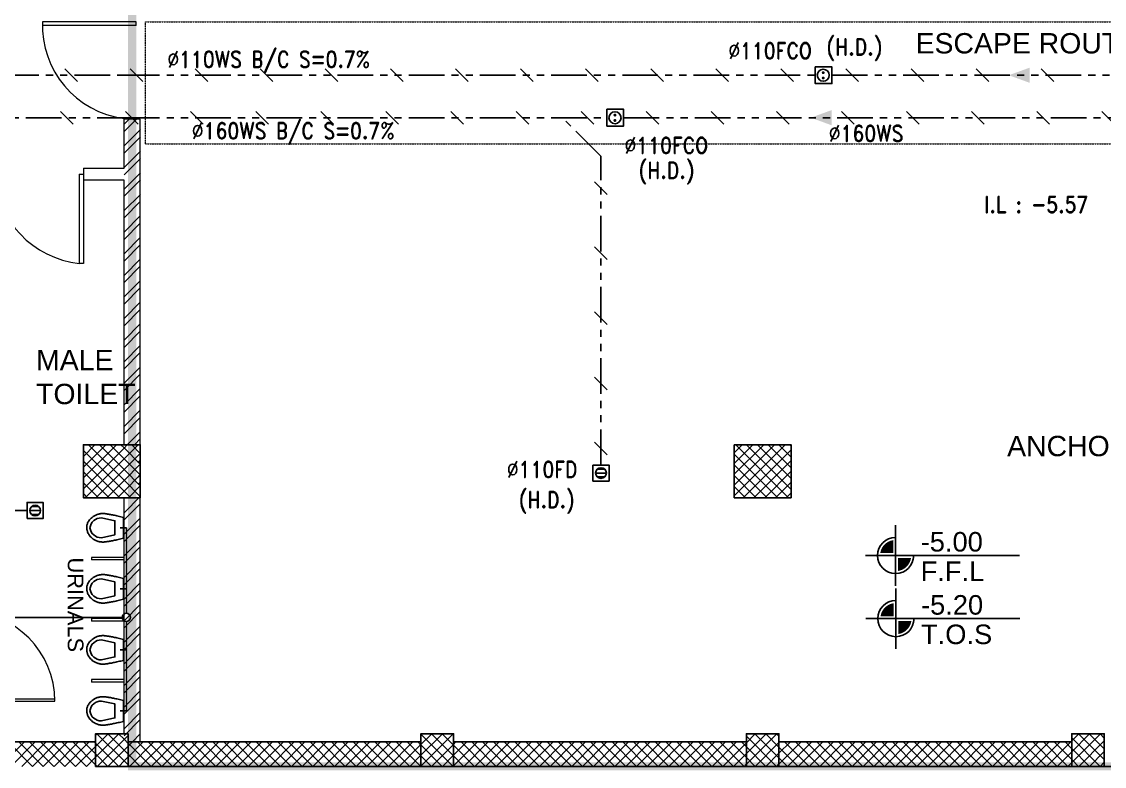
# Model space of a CAD drawing. Header units: inches. Extents: x 860051 to 1567527, y 277639 to 595672.
# Drawn here: x 1033766 to 1047074, y 339559 to 348708 of the extents above; entities that cross this region are included whole.
import ezdxf

# ---------------------------------------------------------------- set-up
doc = ezdxf.new("R2010")
doc.units = ezdxf.units.IN
doc.header["$MEASUREMENT"] = 0
for name, pattern in [('DASHED2', [9.525, 6.35, -3.175]), ('HIDDEN', [9.525, 6.35, -3.175]), ('PHANTOM2', [1.25, 0.625, -0.125, 0.125, -0.125, 0.125, -0.125])]:
    doc.linetypes.add(name, pattern=pattern)
for name, color, linetype, lineweight in [('A-BLOCK', 43, 'Continuous', 13), ('A-DOOR', 10, 'Continuous', 15), ('A-HATCH CONCRETE', 254, 'Continuous', 5), ('A-LEASING LINE', 7, 'DASHED2', 9), ('escape route', 8, 'HIDDEN', 15), ('wall hatch', 252, 'Continuous', 0)]:
    doc.layers.add(name, color=color, linetype=linetype, lineweight=lineweight)
for name, color, linetype in [('FFNEW', 252, 'Continuous'), ('LEVELS', 181, 'Continuous'), ('P-PIPE-DRA', 40, 'Continuous'), ('P-PIPE-DRA-TXT', 181, 'Continuous'), ('S-COL', 210, 'Continuous'), ('S-WALL', 1, 'Continuous'), ('TAXT', 3, 'Continuous'), ('TEXT', 181, 'Continuous'), ('TOI', 30, 'Continuous')]:
    doc.layers.add(name, color=color, linetype=linetype)
doc.styles.add('SS', font='romand.shx', dxfattribs={"width": 0.85, "height": 200})
doc.styles.add('style1', font='arial.ttf')
pattern_1 = [(45, (1013480.555, -68927.58), (-66.29126, 66.29126), []), (135, (1013480.555, -68927.58), (-66.29126, -66.29126), [])]
pattern_2 = [(45, (1013479.92, -68927.58), (-66.29126, 66.29126), []), (135, (1013479.92, -68927.58), (-66.29126, -66.29126), [])]

# ---------------------------------------------------------------- blocks, each defined once
blk = doc.blocks.new('FD')
at = {"layer": 'P-PIPE-DRA', "color": 1, "linetype": 'Continuous'}
for p, q in [((-0.045, 0.146), (0.045, 0.146)), ((-0.066, 0.099), (0.066, 0.099)), ((-0.045, 0.051), (0.045, 0.051))]:
    blk.add_line(p, q, dxfattribs=at)
at = {"layer": 'P-PIPE-DRA', "color": 3, "linetype": 'Continuous'}
blk.add_lwpolyline([(0.099, 0), (0.099, 0.197), (-0.099, 0.197), (-0.099, 0)], close=True, dxfattribs=at)
at = {"layer": 'P-PIPE-DRA', "color": 1, "linetype": 'Continuous'}
blk.add_circle((0, 0.099), 0.0657, dxfattribs=at)
blk = doc.blocks.new('FCO')
at = {"layer": 'P-PIPE-DRA', "color": 3, "linetype": 'Continuous'}
blk.add_lwpolyline([(0.103, 0), (0.103, 0.205), (-0.103, 0.205), (-0.103, 0)], close=True, dxfattribs=at)
at = {"layer": 'P-PIPE-DRA', "color": 1, "linetype": 'Continuous', "const_width": 0.018}
for points in [[(-0.034, 0.107, -1), (-0.034, 0.089, -1)], [(0.032, 0.107, 1), (0.032, 0.089, 1)]]:
    blk.add_lwpolyline(points, format="xyb", close=True, dxfattribs=at)
at = {"layer": 'P-PIPE-DRA', "color": 1, "linetype": 'Continuous'}
blk.add_circle((0, 0.099), 0.074, dxfattribs=at)
blk = doc.blocks.new('STGHFDG')
at = {"layer": 'P-PIPE-DRA', "color": 253, "linetype": 'Continuous'}
for p, q in [((1035165, 355364), (1035034, 355364)), ((1035145, 355412), (1035055, 355412)), ((1035145, 355316), (1035055, 355316))]:
    blk.add_line(p, q, dxfattribs=at)
blk.add_lwpolyline([(1035001, 355265), (1035001, 355463), (1035198, 355463), (1035198, 355265)], close=True, dxfattribs=at)
blk.add_circle((1035100, 355364), 65.7, dxfattribs=at)

msp = doc.modelspace()

# ---------------------------------------------------------------- hatches: boundary and pattern name
at = {"layer": 'A-HATCH CONCRETE'}
h = msp.add_hatch(dxfattribs=at)
h.set_pattern_fill('ANSI37', color=254, scale=750)
h.set_pattern_definition([(45, (1013480.555, -68927.58), (-66.29126, 66.29126), []), (135, (1013480.555, -68927.58), (-66.29126, -66.29126), [])])
h.paths.add_polyline_path([(1035024.1, 343509.4), (1034524.1, 343509.4), (1034524.1, 342859.4), (1035024.1, 342859.4)])
h = msp.add_hatch(dxfattribs=at)
h.set_pattern_fill('ANSI37', color=251, scale=750)
h.set_pattern_definition(pattern_1)
h.paths.add_polyline_path([(1035024.1, 342859.4), (1035224.1, 342859.4), (1035224.1, 343509.4), (1035024.1, 343509.4)])
h = msp.add_hatch(dxfattribs=at)
h.set_pattern_fill('ANSI37', color=251, scale=750)
h.set_pattern_definition(pattern_1)
h.paths.add_polyline_path([(1042524.1, 343509.4), (1042524.1, 342859.4), (1043224.1, 342859.4), (1043224.1, 343509.4)])
h = msp.add_hatch(dxfattribs=at)
h.set_pattern_fill('ANSI37', color=254, scale=750)
h.set_pattern_definition([(45, (1013479.92, -68927.58), (-66.29126, 66.29126), []), (135, (1013479.92, -68927.58), (-66.29126, -66.29126), [])])
h.paths.add_polyline_path([(1035024.1, 339559.4), (1035024.1, 339959.4), (1034673.4, 339959.4), (1034673.4, 339559.4)])
h = msp.add_hatch(dxfattribs=at)
h.set_pattern_fill('ANSI37', color=251, scale=750)
h.set_pattern_definition(pattern_2)
h.paths.add_polyline_path([(1035024.1, 339959.4), (1035024.1, 339559.4), (1035073.4, 339559.4), (1035073.4, 339959.4)])
h = msp.add_hatch(dxfattribs=at)
h.set_pattern_fill('ANSI37', color=251, scale=750)
h.set_pattern_definition(pattern_1)
h.paths.add_polyline_path([(1038674.1, 339559.4), (1039074.1, 339559.4), (1039074.1, 339959.4), (1038674.1, 339959.4)])
h = msp.add_hatch(dxfattribs=at)
h.set_pattern_fill('ANSI37', color=251, scale=750)
h.set_pattern_definition(pattern_2)
h.paths.add_polyline_path([(1042673.4, 339559.4), (1043073.4, 339559.4), (1043073.4, 339959.4), (1042673.4, 339959.4)])
h = msp.add_hatch(dxfattribs=at)
h.set_pattern_fill('ANSI37', color=251, scale=750)
h.set_pattern_definition(pattern_2)
h.paths.add_polyline_path([(1046673.4, 339559.4), (1047073.4, 339559.4), (1047073.4, 339959.4), (1046673.4, 339959.4)])
at = {"layer": 'LEVELS'}
for points in [[(1044478.4, 342179.1), (1044318.7, 342179.1, -0.3250229), (1044478.4, 342338.7)], [(1044698, 342119.1), (1044538.4, 342119.1), (1044538.4, 341959.4, 0.3250229)], [(1044482.2, 341404), (1044322.5, 341404, -0.3250229), (1044482.2, 341563.7)], [(1044701.8, 341344), (1044542.2, 341344), (1044542.2, 341184.4, 0.3250229)]]:
    msp.add_hatch(color=251, dxfattribs=at).paths.add_polyline_path(points)
at = {"layer": 'wall hatch', "ltscale": 500}
h = msp.add_hatch(dxfattribs=at)
h.set_pattern_fill('ANSI32', color=251, scale=500)
h.set_pattern_definition([(45, (1013480.56, -68927.58), (-132.58252, 132.58252), []), (45, (1013568.94, -68927.58), (-132.58252, 132.58252), [])])
h.paths.add_polyline_path([(1035024.1, 340659.4), (1035024.1, 340559.4)], flags=17)
h.paths.add_polyline_path([(1035024.1, 342159.4), (1035024.1, 342059.4), (1035024.1, 342044.4), (1035024.1, 342144.4)], flags=17)
h.paths.add_polyline_path([(1035024.1, 346909.3), (1035024.1, 343509.4), (1035198.4, 343509.4), (1035198.4, 342859.4), (1035025.4, 342859.4), (1035024.1, 339859.4), (1035224.1, 339859.4), (1035224.5, 347509.9), (1035023.6, 347509.9)])

# ---------------------------------------------------------------- linework, layer by layer
at = {"layer": 'A-BLOCK', "color": 251, "ltscale": 100}
for p, q in [((1035224.1, 347509.9), (1035024.1, 347509.9)), ((1035024.1, 346909.3), (1035024.1, 347509.9)), ((1035024.1, 346909.3), (1035024.1, 347509.9)), ((1035224.1, 339859.4), (1035224.1, 347509.9)), ((1035024.1, 343509.4), (1035024.1, 346759.3)), ((1035024.1, 343509.4), (1035024.1, 346759.3)), ((1035024.1, 339959.4), (1035024.1, 342859.4)), ((1035024.1, 339959.4), (1035024.1, 342859.4)), ((1035024.1, 339959.4), (1035024.1, 342859.4)), ((1035024.1, 339959.4), (1035024.1, 342859.4))]:
    msp.add_line(p, q, dxfattribs=at)
at = {"layer": 'A-BLOCK', "color": 254, "ltscale": 100}
for p, q in [((1035224.1, 347509.9), (1035024.1, 347509.9)), ((1034524.2, 346909.3), (1034524.2, 346759.3)), ((1034524.2, 346909.3), (1035024.1, 346909.3)), ((1035024.1, 346759.3), (1034524.2, 346759.3)), ((1035024.1, 339959.4), (1035024.1, 342859.4)), ((1035024.1, 339959.4), (1035024.1, 342859.4)), ((1035024.1, 342124.4), (1034624.1, 342124.4)), ((1034624.1, 342124.4), (1034624.1, 342094.4)), ((1035024.1, 342094.4), (1034624.1, 342094.4)), ((1035024.1, 341374.4), (1034624.1, 341374.4)), ((1034624.1, 341374.4), (1034624.1, 341344.4)), ((1035024.1, 341344.4), (1034624.1, 341344.4)), ((1035024.1, 340624.4), (1034624.1, 340624.4)), ((1034624.1, 340624.4), (1034624.1, 340594.4)), ((1035024.1, 340594.4), (1034624.1, 340594.4))]:
    msp.add_line(p, q, dxfattribs=at)
at = {"layer": 'A-DOOR', "color": 254}
for p, q in [((1035024.1, 348705.9), (1034022.4, 348705.9)), ((1035024.1, 348658.6), (1034021.4, 348658.6)), ((1035024.1, 348658.6), (1034021.4, 348658.6)), ((1034474.2, 346834.3), (1034474.2, 345736.3)), ((1034474.2, 346834.3), (1034524.2, 346834.3)), ((1034524.2, 346834.3), (1034524.2, 345736.3)), ((1034524.2, 345736.3), (1034474.2, 345736.3)), ((1033074.2, 340389.2), (1034174.2, 340389.2)), ((1033074.2, 340359.4), (1034174.2, 340359.4))]:
    msp.add_line(p, q, dxfattribs=at)
at = {"layer": 'A-DOOR', "color": 251}
for p, q in [((1035174.1, 348705.9), (1035024.1, 348705.9)), ((1035174.1, 348658.6), (1035174.1, 348705.9)), ((1035174.1, 348658.6), (1035024.1, 348658.6)), ((1035174.1, 348658.6), (1035024.1, 348658.6))]:
    msp.add_line(p, q, dxfattribs=at)
at = {"layer": 'A-DOOR', "color": 254}
for centre, radius, start, end in [((1035170.7, 348659.2), 1149.3, 177.66852, 262.66914), ((1034607, 346914.4), 1185.5, 183.87307, 263.56666), ((1033074.2, 340359.4), 1100, 0, 90)]:
    msp.add_arc(centre, radius, start, end, dxfattribs=at)
at = {"layer": 'A-DOOR', "color": 251}
msp.add_arc((1035170.7, 348659.2), 1149.3, 262.66914, 270.16735, dxfattribs=at)
at = {"layer": 'A-HATCH CONCRETE', "color": 254, "linetype": 'Continuous'}
for p, q in [((1034673.4, 339936.6), (1034674.1, 339937.2)), ((1033500.8, 339559.4), (1033800.8, 339859.4)), ((1033898, 339559.4), (1033598, 339859.4)), ((1033633.4, 339559.4), (1033933.4, 339859.4)), ((1034030.6, 339559.4), (1033730.6, 339859.4)), ((1033766, 339559.4), (1034066, 339859.4)), ((1034163.2, 339559.4), (1033863.2, 339859.4)), ((1033898.5, 339559.4), (1034198.5, 339859.4)), ((1034295.7, 339559.4), (1033995.7, 339859.4)), ((1034031.1, 339559.4), (1034331.1, 339859.4)), ((1034428.3, 339559.4), (1034128.3, 339859.4)), ((1034163.7, 339559.4), (1034463.7, 339859.4)), ((1034560.9, 339559.4), (1034260.9, 339859.4)), ((1034296.3, 339559.4), (1034596.3, 339859.4)), ((1034673.4, 339579.5), (1034393.5, 339859.4)), ((1034428.9, 339559.4), (1034673.4, 339804)), ((1034673.4, 339712.1), (1034526.1, 339859.4)), ((1034673.4, 339844.7), (1034658.7, 339859.4)), ((1034561.4, 339559.4), (1034673.4, 339671.4))]:
    msp.add_line(p, q, dxfattribs=at)
at = {"layer": 'A-HATCH CONCRETE', "color": 251, "linetype": 'Continuous'}
for p, q in [((1035073.4, 339938.8), (1035074.1, 339939.5)), ((1035073.4, 339806.3), (1035126.6, 339859.4)), ((1035073.4, 339673.7), (1035259.2, 339859.4)), ((1035356.4, 339559.4), (1035073.4, 339842.4)), ((1035091.8, 339559.4), (1035391.8, 339859.4)), ((1035489, 339559.4), (1035189, 339859.4)), ((1035224.4, 339559.4), (1035524.4, 339859.4)), ((1035621.6, 339559.4), (1035321.6, 339859.4)), ((1035356.9, 339559.4), (1035656.9, 339859.4)), ((1035754.1, 339559.4), (1035454.1, 339859.4)), ((1035489.5, 339559.4), (1035789.5, 339859.4)), ((1035886.7, 339559.4), (1035586.7, 339859.4)), ((1035622.1, 339559.4), (1035922.1, 339859.4)), ((1036019.3, 339559.4), (1035719.3, 339859.4)), ((1035754.7, 339559.4), (1036054.7, 339859.4)), ((1036151.9, 339559.4), (1035851.9, 339859.4)), ((1035887.3, 339559.4), (1036187.3, 339859.4)), ((1036284.5, 339559.4), (1035984.5, 339859.4)), ((1036019.9, 339559.4), (1036319.9, 339859.4)), ((1036417.1, 339559.4), (1036117.1, 339859.4)), ((1036152.4, 339559.4), (1036452.4, 339859.4)), ((1036549.6, 339559.4), (1036249.6, 339859.4)), ((1036285, 339559.4), (1036585, 339859.4)), ((1036682.2, 339559.4), (1036382.2, 339859.4)), ((1036417.6, 339559.4), (1036717.6, 339859.4)), ((1036814.8, 339559.4), (1036514.8, 339859.4)), ((1036550.2, 339559.4), (1036850.2, 339859.4)), ((1036947.4, 339559.4), (1036647.4, 339859.4)), ((1036682.8, 339559.4), (1036982.8, 339859.4)), ((1037080, 339559.4), (1036780, 339859.4)), ((1036815.3, 339559.4), (1037115.3, 339859.4)), ((1037212.6, 339559.4), (1036912.6, 339859.4)), ((1036947.9, 339559.4), (1037247.9, 339859.4)), ((1037345.1, 339559.4), (1037045.1, 339859.4)), ((1037080.5, 339559.4), (1037380.5, 339859.4)), ((1037477.7, 339559.4), (1037177.7, 339859.4)), ((1037213.1, 339559.4), (1037513.1, 339859.4)), ((1037610.3, 339559.4), (1037310.3, 339859.4)), ((1037345.7, 339559.4), (1037645.7, 339859.4)), ((1037742.9, 339559.4), (1037442.9, 339859.4)), ((1037478.3, 339559.4), (1037778.3, 339859.4)), ((1037875.5, 339559.4), (1037575.5, 339859.4)), ((1037610.8, 339559.4), (1037910.8, 339859.4)), ((1038008.1, 339559.4), (1037708.1, 339859.4)), ((1037743.4, 339559.4), (1038043.4, 339859.4)), ((1038140.6, 339559.4), (1037840.6, 339859.4)), ((1037876, 339559.4), (1038176, 339859.4)), ((1038273.2, 339559.4), (1037973.2, 339859.4)), ((1038008.6, 339559.4), (1038308.6, 339859.4)), ((1038405.8, 339559.4), (1038105.8, 339859.4)), ((1038141.2, 339559.4), (1038441.2, 339859.4)), ((1038538.4, 339559.4), (1038238.4, 339859.4)), ((1038273.8, 339559.4), (1038573.8, 339859.4)), ((1038671, 339559.4), (1038371, 339859.4)), ((1038406.3, 339559.4), (1038674.1, 339827.2)), ((1038674.1, 339688.9), (1038503.5, 339859.4)), ((1038674.1, 339821.5), (1038636.1, 339859.4)), ((1039074.1, 339829.4), (1039104.1, 339859.4)), ((1039074.1, 339696.8), (1039236.7, 339859.4)), ((1039074.1, 339564.3), (1039369.3, 339859.4)), ((1039333.9, 339559.4), (1039074.1, 339819.2)), ((1039466.5, 339559.4), (1039166.5, 339859.4)), ((1039201.8, 339559.4), (1039501.8, 339859.4)), ((1039599, 339559.4), (1039299, 339859.4)), ((1039334.4, 339559.4), (1039634.4, 339859.4)), ((1039731.6, 339559.4), (1039431.6, 339859.4)), ((1039467, 339559.4), (1039767, 339859.4)), ((1039864.2, 339559.4), (1039564.2, 339859.4)), ((1039599.6, 339559.4), (1039899.6, 339859.4)), ((1039996.8, 339559.4), (1039696.8, 339859.4)), ((1039732.2, 339559.4), (1040032.2, 339859.4)), ((1040129.4, 339559.4), (1039829.4, 339859.4)), ((1039864.7, 339559.4), (1040164.7, 339859.4)), ((1040262, 339559.4), (1039962, 339859.4)), ((1039997.3, 339559.4), (1040297.3, 339859.4)), ((1040394.5, 339559.4), (1040094.5, 339859.4)), ((1040129.9, 339559.4), (1040429.9, 339859.4)), ((1040527.1, 339559.4), (1040227.1, 339859.4)), ((1040262.5, 339559.4), (1040562.5, 339859.4)), ((1040659.7, 339559.4), (1040359.7, 339859.4)), ((1040395.1, 339559.4), (1040695.1, 339859.4)), ((1040792.3, 339559.4), (1040492.3, 339859.4)), ((1040527.7, 339559.4), (1040827.7, 339859.4)), ((1040924.9, 339559.4), (1040624.9, 339859.4)), ((1040660.2, 339559.4), (1040960.2, 339859.4)), ((1041057.5, 339559.4), (1040757.5, 339859.4)), ((1040792.8, 339559.4), (1041092.8, 339859.4)), ((1041190, 339559.4), (1040890, 339859.4)), ((1040925.4, 339559.4), (1041225.4, 339859.4)), ((1041322.6, 339559.4), (1041022.6, 339859.4)), ((1041058, 339559.4), (1041358, 339859.4)), ((1041455.2, 339559.4), (1041155.2, 339859.4)), ((1041190.6, 339559.4), (1041490.6, 339859.4)), ((1041587.8, 339559.4), (1041287.8, 339859.4)), ((1041323.2, 339559.4), (1041623.2, 339859.4)), ((1041720.4, 339559.4), (1041420.4, 339859.4)), ((1041455.7, 339559.4), (1041755.7, 339859.4)), ((1041852.9, 339559.4), (1041552.9, 339859.4)), ((1041588.3, 339559.4), (1041888.3, 339859.4)), ((1041985.5, 339559.4), (1041685.5, 339859.4)), ((1041720.9, 339559.4), (1042020.9, 339859.4)), ((1042118.1, 339559.4), (1041818.1, 339859.4)), ((1041853.5, 339559.4), (1042153.5, 339859.4)), ((1042250.7, 339559.4), (1041950.7, 339859.4)), ((1041986.1, 339559.4), (1042286.1, 339859.4)), ((1042383.3, 339559.4), (1042083.3, 339859.4)), ((1042118.6, 339559.4), (1042418.6, 339859.4)), ((1042515.9, 339559.4), (1042215.9, 339859.4)), ((1042251.2, 339559.4), (1042551.2, 339859.4)), ((1042648.4, 339559.4), (1042348.4, 339859.4)), ((1042383.8, 339559.4), (1042674.1, 339849.7)), ((1042674.1, 339666.4), (1042481, 339859.4)), ((1042674.1, 339799), (1042613.6, 339859.4)), ((1043074.1, 339851.9), (1043081.6, 339859.4)), ((1043074.1, 339719.4), (1043214.1, 339859.4)), ((1043074.1, 339586.8), (1043346.7, 339859.4)), ((1043311.4, 339559.4), (1043074.1, 339796.7)), ((1043443.9, 339559.4), (1043143.9, 339859.4)), ((1043179.3, 339559.4), (1043479.3, 339859.4)), ((1043576.5, 339559.4), (1043276.5, 339859.4)), ((1043311.9, 339559.4), (1043611.9, 339859.4)), ((1043709.1, 339559.4), (1043409.1, 339859.4)), ((1043444.5, 339559.4), (1043744.5, 339859.4)), ((1043841.7, 339559.4), (1043541.7, 339859.4)), ((1043577.1, 339559.4), (1043877.1, 339859.4)), ((1043974.3, 339559.4), (1043674.3, 339859.4)), ((1043709.6, 339559.4), (1044009.6, 339859.4)), ((1044106.8, 339559.4), (1043806.8, 339859.4)), ((1043842.2, 339559.4), (1044142.2, 339859.4)), ((1044239.4, 339559.4), (1043939.4, 339859.4)), ((1043974.8, 339559.4), (1044274.8, 339859.4)), ((1044372, 339559.4), (1044072, 339859.4)), ((1044107.4, 339559.4), (1044407.4, 339859.4)), ((1044504.6, 339559.4), (1044204.6, 339859.4)), ((1044240, 339559.4), (1044540, 339859.4)), ((1044637.2, 339559.4), (1044337.2, 339859.4)), ((1044372.6, 339559.4), (1044672.6, 339859.4)), ((1044769.8, 339559.4), (1044469.8, 339859.4)), ((1044505.1, 339559.4), (1044805.1, 339859.4)), ((1044902.3, 339559.4), (1044602.3, 339859.4)), ((1044637.7, 339559.4), (1044937.7, 339859.4)), ((1045034.9, 339559.4), (1044734.9, 339859.4)), ((1044770.3, 339559.4), (1045070.3, 339859.4)), ((1045167.5, 339559.4), (1044867.5, 339859.4)), ((1044902.9, 339559.4), (1045202.9, 339859.4)), ((1045300.1, 339559.4), (1045000.1, 339859.4)), ((1045035.5, 339559.4), (1045335.5, 339859.4)), ((1045432.7, 339559.4), (1045132.7, 339859.4)), ((1045168, 339559.4), (1045468, 339859.4)), ((1045565.3, 339559.4), (1045265.3, 339859.4)), ((1045300.6, 339559.4), (1045600.6, 339859.4)), ((1045697.8, 339559.4), (1045397.8, 339859.4)), ((1045433.2, 339559.4), (1045733.2, 339859.4)), ((1045830.4, 339559.4), (1045530.4, 339859.4)), ((1045565.8, 339559.4), (1045865.8, 339859.4)), ((1045963, 339559.4), (1045663, 339859.4)), ((1045698.4, 339559.4), (1045998.4, 339859.4)), ((1046095.6, 339559.4), (1045795.6, 339859.4)), ((1045831, 339559.4), (1046131, 339859.4)), ((1046228.2, 339559.4), (1045928.2, 339859.4)), ((1045963.5, 339559.4), (1046263.5, 339859.4)), ((1046360.8, 339559.4), (1046060.8, 339859.4)), ((1046096.1, 339559.4), (1046396.1, 339859.4)), ((1046493.3, 339559.4), (1046193.3, 339859.4)), ((1046228.7, 339559.4), (1046528.7, 339859.4)), ((1046625.9, 339559.4), (1046325.9, 339859.4)), ((1046361.3, 339559.4), (1046661.3, 339859.4)), ((1046674.1, 339643.9), (1046458.5, 339859.4)), ((1046674.1, 339776.4), (1046591.1, 339859.4)), ((1035223.8, 339559.4), (1035073.4, 339709.8)), ((1038538.9, 339559.4), (1038674.1, 339694.6)), ((1039201.3, 339559.4), (1039074.1, 339686.7)), ((1042516.4, 339559.4), (1042674.1, 339717.1)), ((1043178.8, 339559.4), (1043074.1, 339664.1)), ((1046493.9, 339559.4), (1046674.1, 339739.6)), ((1035091.2, 339559.4), (1035073.4, 339577.2)), ((1038671.5, 339559.4), (1038674.1, 339562)), ((1042649, 339559.4), (1042674.1, 339584.5)), ((1046626.5, 339559.4), (1046674.1, 339607.1))]:
    msp.add_line(p, q, dxfattribs=at)
at = {"layer": 'A-LEASING LINE', "color": 6, "const_width": 100}
msp.add_lwpolyline([(1022963.9, 374585), (1022196.7, 362875.9), (1044073.6, 359753.6), (1044073.6, 353209.3), (1043173.4, 353209.5), (1043173.4, 349659.4), (1035123.4, 349659.4), (1035123.4, 339559.4), (1061472.8, 339559.4), (1061472.8, 345159.4), (1059723.2, 345159.4), (1059723.2, 351184.4), (1055862.5, 351184.4), (1055862.6, 358172.7), (1056886.1, 358025.9), (1058036.9, 366166.7), (1058044.6, 366165.6), (1058531.7, 369531.2), (1022963.9, 374585)], dxfattribs=at)
at = {"layer": 'escape route', "color": 251, "ltscale": 0.5}
for p, q in [((1035288.2, 348705.9), (1053238.2, 348705.9)), ((1035288.2, 347205.9), (1035288.2, 348705.9)), ((1035288.2, 347205.9), (1054738.2, 347205.9))]:
    msp.add_line(p, q, dxfattribs=at)
at = {"layer": 'LEVELS', "color": 251}
for p, q in [((1044508.4, 341777.1), (1044508.4, 342521.1)), ((1044136.4, 342149.1), (1046031.5, 342149.1)), ((1044512.2, 341002), (1044512.2, 341746)), ((1044140.2, 341374), (1046035.3, 341374))]:
    msp.add_line(p, q, dxfattribs=at)
for centre in [(1044508.4, 342149.1), (1044512.2, 341374)]:
    msp.add_arc(centre, 222, 90, 0, dxfattribs=at)
at = {"layer": 'P-PIPE-DRA', "color": 253, "linetype": 'PHANTOM2', "ltscale": 700}
for p, q in [((1026539.5, 348049.5), (1035024.1, 348049.5)), ((1025944.1, 347527.9), (1035024.1, 347527.9))]:
    msp.add_line(p, q, dxfattribs=at)
at = {"layer": 'P-PIPE-DRA', "color": 253}
for p, q in [((1034297.9, 348127.3), (1034453.5, 347971.7)), ((1034242.6, 347605.7), (1034398.2, 347450.1)), ((1033832.4, 342701.7), (1032167.6, 342701.7)), ((1035053.3, 342489.9), (1034976.4, 342489.9)), ((1035053.3, 342489.9), (1035053.3, 341439.7)), ((1035053.3, 341739.9), (1034976.4, 341739.9)), ((1035003.3, 341389.7), (1032167.6, 341389.7)), ((1035053.3, 341339.7), (1035053.3, 340239.9)), ((1035053.3, 340989.9), (1034976.4, 340989.9)), ((1035053.3, 340239.9), (1034976.4, 340239.9))]:
    msp.add_line(p, q, dxfattribs=at)
at = {"layer": 'P-PIPE-DRA', "linetype": 'PHANTOM2', "ltscale": 700}
for p, q in [((1035024.1, 348049.5), (1043520.3, 348049.5)), ((1043725.7, 348049.5), (1047795.2, 348049.5)), ((1035024.1, 347527.9), (1040960, 347527.9)), ((1040886.7, 347053.3), (1040412.2, 347527.9)), ((1041165.3, 347527.9), (1056865, 347527.9)), ((1040886.7, 343261.2), (1040886.7, 347053.3))]:
    msp.add_line(p, q, dxfattribs=at)
at = {"layer": 'P-PIPE-DRA', "color": 1}
for p, q in [((1035097.9, 348127.3), (1035253.5, 347971.7)), ((1035897.9, 348127.3), (1036053.5, 347971.7)), ((1036697.9, 348127.3), (1036853.5, 347971.7)), ((1037497.9, 348127.3), (1037653.5, 347971.7)), ((1038297.9, 348127.3), (1038453.5, 347971.7)), ((1039097.9, 348127.3), (1039253.5, 347971.7)), ((1039897.9, 348127.3), (1040053.5, 347971.7)), ((1040697.9, 348127.3), (1040853.5, 347971.7)), ((1041497.9, 348127.3), (1041653.5, 347971.7)), ((1042297.9, 348127.3), (1042453.5, 347971.7)), ((1043097.9, 348127.3), (1043253.5, 347971.7)), ((1043897.9, 348127.3), (1044053.5, 347971.7)), ((1044697.9, 348127.3), (1044853.5, 347971.7)), ((1045497.9, 348127.3), (1045653.5, 347971.7)), ((1046297.9, 348127.3), (1046453.5, 347971.7)), ((1035042.6, 347605.7), (1035198.2, 347450.1)), ((1035842.6, 347605.7), (1035998.2, 347450.1)), ((1036642.6, 347605.7), (1036798.2, 347450.1)), ((1037442.6, 347605.7), (1037598.2, 347450.1)), ((1038242.6, 347605.7), (1038398.2, 347450.1)), ((1039042.6, 347605.7), (1039198.2, 347450.1)), ((1039842.6, 347605.7), (1039998.2, 347450.1)), ((1040642.6, 347605.7), (1040798.2, 347450.1)), ((1041442.6, 347605.7), (1041598.2, 347450.1)), ((1042242.6, 347605.7), (1042398.2, 347450.1)), ((1043042.6, 347605.7), (1043198.2, 347450.1)), ((1043842.6, 347605.7), (1043998.2, 347450.1)), ((1044642.6, 347605.7), (1044798.2, 347450.1)), ((1045442.6, 347605.7), (1045598.2, 347450.1)), ((1046242.6, 347605.7), (1046398.2, 347450.1)), ((1047042.6, 347605.7), (1047198.2, 347450.1)), ((1040964.5, 346586.2), (1040808.9, 346741.7)), ((1040964.5, 345786.2), (1040808.9, 345941.7)), ((1040964.5, 344986.2), (1040808.9, 345141.7)), ((1040964.5, 344186.2), (1040808.9, 344341.7)), ((1040964.5, 343386.2), (1040808.9, 343541.7))]:
    msp.add_line(p, q, dxfattribs=at)
for points in [[(1046157.2, 348049.5, 187.5, 0, 0), (1045900.3, 348049.5, 0, 0, 0)], [(1043723.1, 347527.9, 187.5, 0, 0), (1043466.2, 347527.9, 0, 0, 0)]]:
    msp.add_lwpolyline(points, format="xyseb", dxfattribs=at)
at = {"layer": 'P-PIPE-DRA', "color": 253}
msp.add_circle((1035053.3, 341389.7), 50, dxfattribs=at)
at = {"layer": 'S-COL', "color": 254, "linetype": 'ByBlock'}
for points in [[(1035024.1, 343509.4), (1034524.1, 343509.4), (1034524.1, 342859.4), (1035024.1, 342859.4)], [(1035024.1, 339959.4), (1034673.4, 339959.4), (1034673.4, 339559.4), (1035073.4, 339559.4)]]:
    msp.add_lwpolyline(points, dxfattribs=at)
at = {"layer": 'S-COL', "color": 251}
for points in [[(1035024.1, 342859.4), (1035224.1, 342859.4), (1035224.1, 343509.4), (1035024.1, 343509.4)], [(1035024.1, 339559.4), (1035073.4, 339559.4), (1035073.4, 339959.4), (1035024.1, 339959.4)]]:
    msp.add_lwpolyline(points, dxfattribs=at)
for points in [[(1042524.1, 343509.4), (1042524.1, 342859.4), (1043224.1, 342859.4), (1043224.1, 343509.4)], [(1038674.1, 339559.4), (1039074.1, 339559.4), (1039074.1, 339959.4), (1038674.1, 339959.4)], [(1042673.4, 339559.4), (1043073.4, 339559.4), (1043073.4, 339959.4), (1042673.4, 339959.4)], [(1046673.4, 339559.4), (1047073.4, 339559.4), (1047073.4, 339959.4), (1046673.4, 339959.4)]]:
    msp.add_lwpolyline(points, close=True, dxfattribs=at)
at = {"layer": 'S-WALL', "color": 254}
msp.add_lwpolyline([(1031074.2, 339859.4), (1034673.4, 339859.4)], dxfattribs=at)
at = {"layer": 'S-WALL', "color": 251}
for points in [[(1035073.4, 339859.4), (1038674.1, 339859.4)], [(1039074.1, 339859.4), (1042673.4, 339859.4)], [(1043073.4, 339859.4), (1046674.1, 339859.4)], [(1035024.1, 339559.4), (1061573.4, 339559.4)]]:
    msp.add_lwpolyline(points, dxfattribs=at)
at = {"layer": 'TOI', "color": 254}
for points in [[(1034565.9, 342503.8), (1034565.7, 342499), (1034565.7, 342495.2), (1034565.9, 342492.3), (1034566, 342490.5), (1034566.1, 342489.9), (1034566.1, 342489.3), (1034566.1, 342487.4), (1034566.2, 342484.4), (1034566.4, 342480.3), (1034566.9, 342475.2), (1034567.8, 342469.3), (1034569.1, 342462.6), (1034570.8, 342455.1), (1034573.2, 342447.1), (1034576.2, 342438.5), (1034579.9, 342429.5), (1034584.5, 342420.1), (1034589.9, 342410.5), (1034596.4, 342400.6), (1034603.9, 342390.7), (1034612.5, 342380.8), (1034622.4, 342371), (1034633.6, 342361.3), (1034646.1, 342351.9), (1034660.1, 342342.9), (1034669.1, 342337.8), (1034678.2, 342333.4), (1034687.4, 342329.6), (1034696.5, 342326.3), (1034705.5, 342323.5), (1034714.5, 342321.1), (1034723.3, 342319.2), (1034731.9, 342317.7), (1034740.3, 342316.6), (1034748.3, 342315.8), (1034756.1, 342315.3), (1034763.4, 342315), (1034770.3, 342315), (1034776.8, 342315.1), (1034782.7, 342315.4), (1034788.1, 342315.8), (1034792.8, 342316.3), (1034796.9, 342316.8), (1034800.3, 342317.3), (1034802.9, 342317.8), (1034803.7, 342317.9), (1034805.9, 342318.2), (1034809.6, 342318.8), (1034814.6, 342319.5), (1034820.8, 342320.5), (1034828.2, 342321.8), (1034836.8, 342323.2), (1034846.4, 342324.9), (1034856.9, 342326.7), (1034868.4, 342328.8), (1034880.6, 342331.1), (1034893.6, 342333.7), (1034907.3, 342336.4), (1034921.6, 342339.4), (1034936.4, 342342.5), (1034951.7, 342345.9), (1034967.4, 342349.5), (1034983.3, 342353.3), (1034999.5, 342357.3), (1035015.9, 342361.5), (1035015.9, 342618.3), (1034999.5, 342622.5), (1034983.3, 342626.5), (1034967.4, 342630.3), (1034951.7, 342633.9), (1034936.4, 342637.3), (1034921.6, 342640.5), (1034907.3, 342643.4), (1034893.6, 342646.2), (1034880.6, 342648.7), (1034868.4, 342651), (1034856.9, 342653.1), (1034846.4, 342655), (1034836.8, 342656.6), (1034828.2, 342658.1), (1034820.8, 342659.3), (1034814.6, 342660.3), (1034809.6, 342661.1), (1034805.9, 342661.6), (1034803.7, 342662), (1034802.9, 342662.1), (1034800.3, 342662.5), (1034796.9, 342663.1), (1034792.8, 342663.6), (1034788, 342664.1), (1034782.6, 342664.6), (1034776.6, 342664.9), (1034770.1, 342665.1), (1034763.1, 342665.1), (1034755.7, 342664.9), (1034747.9, 342664.4), (1034739.8, 342663.6), (1034731.4, 342662.5), (1034722.8, 342661.1), (1034713.9, 342659.2), (1034705, 342656.9), (1034695.9, 342654), (1034686.8, 342650.7), (1034677.7, 342646.8), (1034668.6, 342642.3), (1034659.6, 342637.2), (1034644.7, 342627.4), (1034631.4, 342617.3), (1034619.7, 342607.2), (1034609.4, 342597), (1034600.5, 342586.9), (1034592.9, 342576.9), (1034586.5, 342567), (1034581.1, 342557.4), (1034576.8, 342548.1), (1034573.3, 342539.3), (1034570.6, 342530.9), (1034568.6, 342523.1), (1034567.3, 342516), (1034566.4, 342509.5)], [(1034565.9, 341753.8), (1034565.7, 341749), (1034565.7, 341745.2), (1034565.9, 341742.3), (1034566, 341740.5), (1034566.1, 341739.9), (1034566.1, 341739.3), (1034566.1, 341737.4), (1034566.2, 341734.4), (1034566.4, 341730.3), (1034566.9, 341725.2), (1034567.8, 341719.3), (1034569.1, 341712.6), (1034570.8, 341705.1), (1034573.2, 341697.1), (1034576.2, 341688.5), (1034579.9, 341679.5), (1034584.5, 341670.1), (1034589.9, 341660.5), (1034596.4, 341650.6), (1034603.9, 341640.7), (1034612.5, 341630.8), (1034622.4, 341621), (1034633.6, 341611.3), (1034646.1, 341601.9), (1034660.1, 341592.9), (1034669.1, 341587.8), (1034678.2, 341583.4), (1034687.4, 341579.6), (1034696.5, 341576.3), (1034705.5, 341573.5), (1034714.5, 341571.1), (1034723.3, 341569.2), (1034731.9, 341567.7), (1034740.3, 341566.6), (1034748.3, 341565.8), (1034756.1, 341565.3), (1034763.4, 341565), (1034770.3, 341565), (1034776.8, 341565.1), (1034782.7, 341565.4), (1034788.1, 341565.8), (1034792.8, 341566.3), (1034796.9, 341566.8), (1034800.3, 341567.3), (1034802.9, 341567.8), (1034803.7, 341567.9), (1034805.9, 341568.2), (1034809.6, 341568.8), (1034814.6, 341569.5), (1034820.8, 341570.5), (1034828.2, 341571.8), (1034836.8, 341573.2), (1034846.4, 341574.9), (1034856.9, 341576.7), (1034868.4, 341578.8), (1034880.6, 341581.1), (1034893.6, 341583.7), (1034907.3, 341586.4), (1034921.6, 341589.4), (1034936.4, 341592.5), (1034951.7, 341595.9), (1034967.4, 341599.5), (1034983.3, 341603.3), (1034999.5, 341607.3), (1035015.9, 341611.5), (1035015.9, 341868.3), (1034999.5, 341872.5), (1034983.3, 341876.5), (1034967.4, 341880.3), (1034951.7, 341883.9), (1034936.4, 341887.3), (1034921.6, 341890.5), (1034907.3, 341893.4), (1034893.6, 341896.2), (1034880.6, 341898.7), (1034868.4, 341901), (1034856.9, 341903.1), (1034846.4, 341905), (1034836.8, 341906.6), (1034828.2, 341908.1), (1034820.8, 341909.3), (1034814.6, 341910.3), (1034809.6, 341911.1), (1034805.9, 341911.6), (1034803.7, 341912), (1034802.9, 341912.1), (1034800.3, 341912.5), (1034796.9, 341913.1), (1034792.8, 341913.6), (1034788, 341914.1), (1034782.6, 341914.6), (1034776.6, 341914.9), (1034770.1, 341915.1), (1034763.1, 341915.1), (1034755.7, 341914.9), (1034747.9, 341914.4), (1034739.8, 341913.6), (1034731.4, 341912.5), (1034722.8, 341911.1), (1034713.9, 341909.2), (1034705, 341906.9), (1034695.9, 341904), (1034686.8, 341900.7), (1034677.7, 341896.8), (1034668.6, 341892.3), (1034659.6, 341887.2), (1034644.7, 341877.4), (1034631.4, 341867.3), (1034619.7, 341857.2), (1034609.4, 341847), (1034600.5, 341836.9), (1034592.9, 341826.9), (1034586.5, 341817), (1034581.1, 341807.4), (1034576.8, 341798.1), (1034573.3, 341789.3), (1034570.6, 341780.9), (1034568.6, 341773.1), (1034567.3, 341766), (1034566.4, 341759.5)], [(1034565.9, 341003.8), (1034565.7, 340999), (1034565.7, 340995.2), (1034565.9, 340992.3), (1034566, 340990.5), (1034566.1, 340989.9), (1034566.1, 340989.3), (1034566.1, 340987.4), (1034566.2, 340984.4), (1034566.4, 340980.3), (1034566.9, 340975.2), (1034567.8, 340969.3), (1034569.1, 340962.6), (1034570.8, 340955.1), (1034573.2, 340947.1), (1034576.2, 340938.5), (1034579.9, 340929.5), (1034584.5, 340920.1), (1034589.9, 340910.5), (1034596.4, 340900.6), (1034603.9, 340890.7), (1034612.5, 340880.8), (1034622.4, 340871), (1034633.6, 340861.3), (1034646.1, 340851.9), (1034660.1, 340842.9), (1034669.1, 340837.8), (1034678.2, 340833.4), (1034687.4, 340829.6), (1034696.5, 340826.3), (1034705.5, 340823.5), (1034714.5, 340821.1), (1034723.3, 340819.2), (1034731.9, 340817.7), (1034740.3, 340816.6), (1034748.3, 340815.8), (1034756.1, 340815.3), (1034763.4, 340815), (1034770.3, 340815), (1034776.8, 340815.1), (1034782.7, 340815.4), (1034788.1, 340815.8), (1034792.8, 340816.3), (1034796.9, 340816.8), (1034800.3, 340817.3), (1034802.9, 340817.8), (1034803.7, 340817.9), (1034805.9, 340818.2), (1034809.6, 340818.8), (1034814.6, 340819.5), (1034820.8, 340820.5), (1034828.2, 340821.8), (1034836.8, 340823.2), (1034846.4, 340824.9), (1034856.9, 340826.7), (1034868.4, 340828.8), (1034880.6, 340831.1), (1034893.6, 340833.7), (1034907.3, 340836.4), (1034921.6, 340839.4), (1034936.4, 340842.5), (1034951.7, 340845.9), (1034967.4, 340849.5), (1034983.3, 340853.3), (1034999.5, 340857.3), (1035015.9, 340861.5), (1035015.9, 341118.3), (1034999.5, 341122.5), (1034983.3, 341126.5), (1034967.4, 341130.3), (1034951.7, 341133.9), (1034936.4, 341137.3), (1034921.6, 341140.5), (1034907.3, 341143.4), (1034893.6, 341146.2), (1034880.6, 341148.7), (1034868.4, 341151), (1034856.9, 341153.1), (1034846.4, 341155), (1034836.8, 341156.6), (1034828.2, 341158.1), (1034820.8, 341159.3), (1034814.6, 341160.3), (1034809.6, 341161.1), (1034805.9, 341161.6), (1034803.7, 341162), (1034802.9, 341162.1), (1034800.3, 341162.5), (1034796.9, 341163.1), (1034792.8, 341163.6), (1034788, 341164.1), (1034782.6, 341164.6), (1034776.6, 341164.9), (1034770.1, 341165.1), (1034763.1, 341165.1), (1034755.7, 341164.9), (1034747.9, 341164.4), (1034739.8, 341163.6), (1034731.4, 341162.5), (1034722.8, 341161.1), (1034713.9, 341159.2), (1034705, 341156.9), (1034695.9, 341154), (1034686.8, 341150.7), (1034677.7, 341146.8), (1034668.6, 341142.3), (1034659.6, 341137.2), (1034644.7, 341127.4), (1034631.4, 341117.3), (1034619.7, 341107.2), (1034609.4, 341097), (1034600.5, 341086.9), (1034592.9, 341076.9), (1034586.5, 341067), (1034581.1, 341057.4), (1034576.8, 341048.1), (1034573.3, 341039.3), (1034570.6, 341030.9), (1034568.6, 341023.1), (1034567.3, 341016), (1034566.4, 341009.5)], [(1034565.9, 340253.8), (1034565.7, 340249), (1034565.7, 340245.2), (1034565.9, 340242.3), (1034566, 340240.5), (1034566.1, 340239.9), (1034566.1, 340239.3), (1034566.1, 340237.4), (1034566.2, 340234.4), (1034566.4, 340230.3), (1034566.9, 340225.2), (1034567.8, 340219.3), (1034569.1, 340212.6), (1034570.8, 340205.1), (1034573.2, 340197.1), (1034576.2, 340188.5), (1034579.9, 340179.5), (1034584.5, 340170.1), (1034589.9, 340160.5), (1034596.4, 340150.6), (1034603.9, 340140.7), (1034612.5, 340130.8), (1034622.4, 340121), (1034633.6, 340111.3), (1034646.1, 340101.9), (1034660.1, 340092.9), (1034669.1, 340087.8), (1034678.2, 340083.4), (1034687.4, 340079.6), (1034696.5, 340076.3), (1034705.5, 340073.5), (1034714.5, 340071.1), (1034723.3, 340069.2), (1034731.9, 340067.7), (1034740.3, 340066.6), (1034748.3, 340065.8), (1034756.1, 340065.3), (1034763.4, 340065), (1034770.3, 340065), (1034776.8, 340065.1), (1034782.7, 340065.4), (1034788.1, 340065.8), (1034792.8, 340066.3), (1034796.9, 340066.8), (1034800.3, 340067.3), (1034802.9, 340067.8), (1034803.7, 340067.9), (1034805.9, 340068.2), (1034809.6, 340068.8), (1034814.6, 340069.5), (1034820.8, 340070.5), (1034828.2, 340071.8), (1034836.8, 340073.2), (1034846.4, 340074.9), (1034856.9, 340076.7), (1034868.4, 340078.8), (1034880.6, 340081.1), (1034893.6, 340083.7), (1034907.3, 340086.4), (1034921.6, 340089.4), (1034936.4, 340092.5), (1034951.7, 340095.9), (1034967.4, 340099.5), (1034983.3, 340103.3), (1034999.5, 340107.3), (1035015.9, 340111.5), (1035015.9, 340368.3), (1034999.5, 340372.5), (1034983.3, 340376.5), (1034967.4, 340380.3), (1034951.7, 340383.9), (1034936.4, 340387.3), (1034921.6, 340390.5), (1034907.3, 340393.4), (1034893.6, 340396.2), (1034880.6, 340398.7), (1034868.4, 340401), (1034856.9, 340403.1), (1034846.4, 340405), (1034836.8, 340406.6), (1034828.2, 340408.1), (1034820.8, 340409.3), (1034814.6, 340410.3), (1034809.6, 340411.1), (1034805.9, 340411.6), (1034803.7, 340412), (1034802.9, 340412.1), (1034800.3, 340412.5), (1034796.9, 340413.1), (1034792.8, 340413.6), (1034788, 340414.1), (1034782.6, 340414.6), (1034776.6, 340414.9), (1034770.1, 340415.1), (1034763.1, 340415.1), (1034755.7, 340414.9), (1034747.9, 340414.4), (1034739.8, 340413.6), (1034731.4, 340412.5), (1034722.8, 340411.1), (1034713.9, 340409.2), (1034705, 340406.9), (1034695.9, 340404), (1034686.8, 340400.7), (1034677.7, 340396.8), (1034668.6, 340392.3), (1034659.6, 340387.2), (1034644.7, 340377.4), (1034631.4, 340367.3), (1034619.7, 340357.2), (1034609.4, 340347), (1034600.5, 340336.9), (1034592.9, 340326.9), (1034586.5, 340317), (1034581.1, 340307.4), (1034576.8, 340298.1), (1034573.3, 340289.3), (1034570.6, 340280.9), (1034568.6, 340273.1), (1034567.3, 340266), (1034566.4, 340259.5)]]:
    msp.add_lwpolyline(points, close=True, dxfattribs=at)
for points in [[(1034912.3, 342489.9), (1034912.3, 342575.5), (1034745.4, 342611.9, 0.3922963), (1034605.5, 342489.9)], [(1034912.3, 342489.9), (1034912.3, 342404.3), (1034745.4, 342368, -0.3922963), (1034605.5, 342489.9)], [(1034912.3, 341739.9), (1034912.3, 341825.5), (1034745.4, 341861.9, 0.3922963), (1034605.5, 341739.9)], [(1034912.3, 341739.9), (1034912.3, 341654.3), (1034745.4, 341618, -0.3922963), (1034605.5, 341739.9)], [(1034912.3, 340989.9), (1034912.3, 341075.5), (1034745.4, 341111.9, 0.3922963), (1034605.5, 340989.9)], [(1034912.3, 340989.9), (1034912.3, 340904.3), (1034745.4, 340868, -0.3922963), (1034605.5, 340989.9)], [(1034912.3, 340239.9), (1034912.3, 340325.5), (1034745.4, 340361.9, 0.3922963), (1034605.5, 340239.9)], [(1034912.3, 340239.9), (1034912.3, 340154.3), (1034745.4, 340118, -0.3922963), (1034605.5, 340239.9)]]:
    msp.add_lwpolyline(points, format="xyb", dxfattribs=at)

# ---------------------------------------------------------------- block references
at = {"layer": 'FFNEW', "color": 6, "linetype": 'Continuous'}
msp.add_blockref('STGHFDG', (-1168.8, -12662.3), dxfattribs=at)
at = {"layer": 'P-PIPE-DRA', "xscale": -1000, "yscale": 1000, "zscale": 1000, "rotation": 270}
for p in [(1043520.3, 348049.5), (1040960, 347527.9)]:
    msp.add_blockref('FCO', p, dxfattribs=at)
at = {"layer": 'P-PIPE-DRA', "ltscale": 10, "xscale": 1000, "yscale": 1000, "zscale": 1000, "rotation": 180}
msp.add_blockref('FD', (1040886.7, 343261.2), dxfattribs=at)

# ---------------------------------------------------------------- texts
at = {"layer": 'LEVELS', "color": 251, "style": 'style1', "flags": 8}
for tag, p, s in [('-5.00', (1044816.2, 342198.1), '+ 0.00'), ('F.F.L', (1044816.2, 341836.1), 'F.F.L'), ('-5.20', (1044820, 341423), '+ 0.00'), ('T.O.S', (1044820, 341061), 'F.F.L')]:
    msp.add_attdef(tag, p, s, height=240, dxfattribs=at)
at = {"layer": 'P-PIPE-DRA-TXT', "style": 'SS', "width": 0.85}
for s, p in [('%%C110FCO', (1042451.3, 348250.8)), ('%%C110WS B/C S=0.7%%%', (1035556.3, 348144.6)), ('%%C160WS B/C S=0.7%%%', (1035857.2, 347267.4)), ('%%C160WS', (1043686.6, 347235.2)), ('%%C110FCO', (1041176.4, 347088))]:
    msp.add_text(s, height=200, dxfattribs=at).set_placement(p)
at = {"layer": 'P-PIPE-DRA-TXT', "color": 181, "ltscale": 10, "style": 'SS', "width": 0.85}
for s, p in [('(H.D.)', (1043663.9, 348297.7)), ('(H.D.)', (1041354, 346781.4)), ('I.L : -5.57', (1045595.2, 346360.8)), ('%%C110FD', (1039730.2, 343106.5)), ('(H.D.)', (1039881.7, 342734.6))]:
    msp.add_text(s, height=200, dxfattribs=at).set_placement(p)
at = {"layer": 'TAXT', "color": 254, "ltscale": 100, "insert": (1034524.9, 342125.5), "char_height": 192, "width": 3311.924, "attachment_point": 1, "rotation": 270, "style": 'style1'}
msp.add_mtext('URINALS', dxfattribs=at)
at = {"layer": 'TEXT', "color": 251, "ltscale": 0.5, "style": 'style1'}
for s, p in [('ESCAPE ROUTE', (1044753.2, 348317.3)), ('ANCHOR ', (1045878.8, 343369.5))]:
    msp.add_text(s, height=250, dxfattribs=at).set_placement(p)
at = {"layer": 'TEXT', "color": 254, "ltscale": 0.5, "insert": (1033943.1, 344675.6), "char_height": 250, "width": 4139.905, "attachment_point": 1, "style": 'style1'}
msp.add_mtext('MALE \\PTOILET', dxfattribs=at)

doc.saveas('drawing.dxf')
